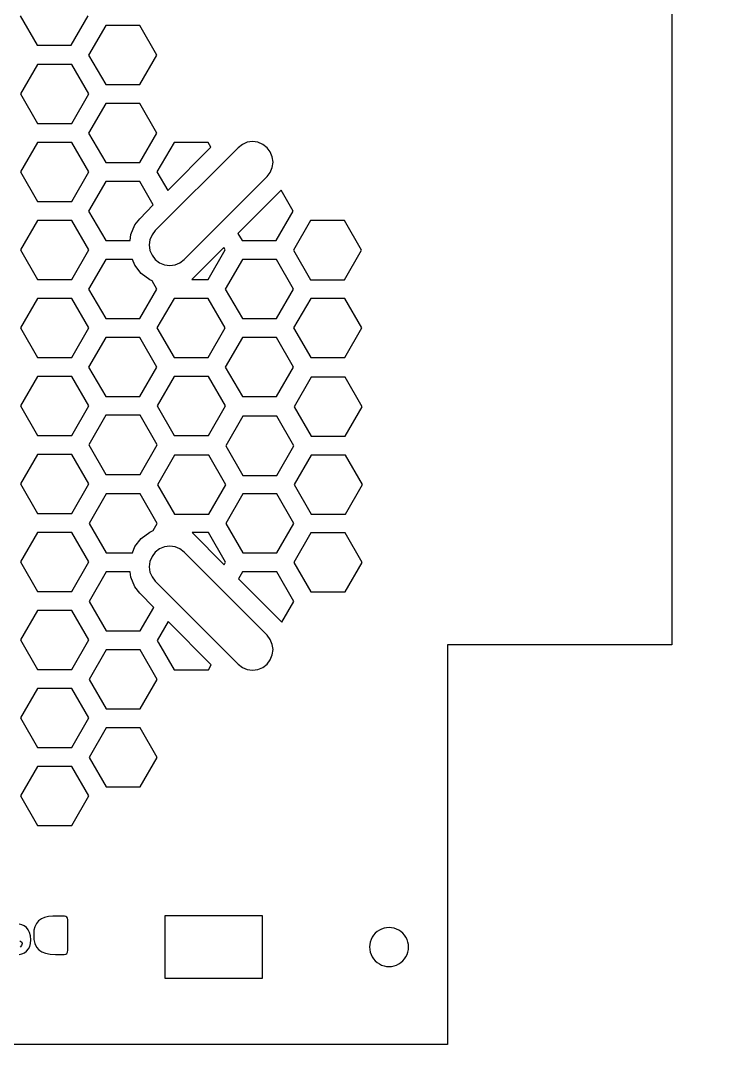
# Model space of a CAD drawing. Header units: metres. Extents: x -242 to -34, y 1890 to 2230.
# Drawn here: x -105.9 to -34.1, y 1890 to 1995 of the extents above; entities that cross this region are included whole.
import ezdxf

# ---------------------------------------------------------------- set-up
doc = ezdxf.new("R2010")
doc.units = ezdxf.units.M

msp = doc.modelspace()

# ---------------------------------------------------------------- linework, layer by layer
at = {"layer": 'GROUP0'}
for p, q in [((-105.95, 1995.5, 0.03), (-104.2, 1992.47, 0.03)), ((-100.7, 1992.47, 0.03), (-98.95, 1995.5, 0.03)), ((-97.16, 1994.49, 0.03), (-98.91, 1991.46, 0.03)), ((-93.66, 1994.49, 0.03), (-97.16, 1994.49, 0.03)), ((-91.91, 1991.46, 0.03), (-93.66, 1994.49, 0.03)), ((-104.2, 1992.47, 0.03), (-100.7, 1992.47, 0.03)), ((-98.91, 1991.46, 0.03), (-97.16, 1988.43, 0.03)), ((-93.66, 1988.43, 0.03), (-91.91, 1991.46, 0.03)), ((-104.15, 1990.5, 0.03), (-105.9, 1987.47, 0.03)), ((-100.65, 1990.5, 0.03), (-104.15, 1990.5, 0.03)), ((-98.9, 1987.47, 0.03), (-100.65, 1990.5, 0.03)), ((-97.16, 1988.43, 0.03), (-93.66, 1988.43, 0.03)), ((-105.9, 1987.47, 0.03), (-104.15, 1984.44, 0.03)), ((-100.65, 1984.44, 0.03), (-98.9, 1987.47, 0.03)), ((-97.16, 1986.49, 0.03), (-98.91, 1983.46, 0.03)), ((-93.66, 1986.49, 0.03), (-97.16, 1986.49, 0.03)), ((-91.91, 1983.46, 0.03), (-93.66, 1986.49, 0.03)), ((-104.15, 1984.44, 0.03), (-100.65, 1984.44, 0.03)), ((-98.91, 1983.46, 0.03), (-97.16, 1980.43, 0.03)), ((-93.66, 1980.43, 0.03), (-91.91, 1983.46, 0.03)), ((-104.15, 1982.5, 0.03), (-105.9, 1979.47, 0.03)), ((-100.65, 1982.5, 0.03), (-104.15, 1982.5, 0.03)), ((-98.9, 1979.47, 0.03), (-100.65, 1982.5, 0.03)), ((-83.58, 1981.96, 0.03), (-92.08, 1973.46, 0.03)), ((-90.15, 1982.5, 0.03), (-91.9, 1979.47, 0.03)), ((-90.8, 1977.57, 0.03), (-86.36, 1982, 0.03)), ((-86.65, 1982.5, 0.03), (-90.15, 1982.5, 0.03)), ((-86.36, 1982, 0.03), (-86.65, 1982.5, 0.03)), ((-83.14, 1982.3, 0.03), (-83.58, 1981.96, 0.03)), ((-82.64, 1982.51, 0.03), (-83.14, 1982.3, 0.03)), ((-82.09, 1982.58, 0.03), (-82.64, 1982.51, 0.03)), ((-81.55, 1982.51, 0.03), (-82.09, 1982.58, 0.03)), ((-81.04, 1982.3, 0.03), (-81.55, 1982.51, 0.03)), ((-80.61, 1981.96, 0.03), (-81.04, 1982.3, 0.03)), ((-80.28, 1981.53, 0.03), (-80.61, 1981.96, 0.03)), ((-80.07, 1981.02, 0.03), (-80.28, 1981.53, 0.03)), ((-79.99, 1980.48, 0.03), (-80.07, 1981.02, 0.03)), ((-97.16, 1980.43, 0.03), (-93.66, 1980.43, 0.03)), ((-80.28, 1979.43, 0.03), (-80.07, 1979.93, 0.03)), ((-80.07, 1979.93, 0.03), (-79.99, 1980.48, 0.03)), ((-105.9, 1979.47, 0.03), (-104.15, 1976.44, 0.03)), ((-100.65, 1976.44, 0.03), (-98.9, 1979.47, 0.03)), ((-91.9, 1979.47, 0.03), (-90.8, 1977.57, 0.03)), ((-89.11, 1970.49, 0.03), (-80.61, 1978.99, 0.03)), ((-80.61, 1978.99, 0.03), (-80.28, 1979.43, 0.03)), ((-97.16, 1978.49, 0.03), (-98.91, 1975.46, 0.03)), ((-93.66, 1978.49, 0.03), (-97.16, 1978.49, 0.03)), ((-92.28, 1976.09, 0.03), (-93.66, 1978.49, 0.03)), ((-83.6, 1973.17, 0.03), (-79.16, 1977.61, 0.03)), ((-77.92, 1975.46, 0.03), (-79.16, 1977.61, 0.03)), ((-104.15, 1976.44, 0.03), (-100.65, 1976.44, 0.03)), ((-93.67, 1974.68, 0.03), (-92.28, 1976.09, 0.03)), ((-98.91, 1975.46, 0.03), (-97.16, 1972.43, 0.03)), ((-94.16, 1974.04, 0.03), (-93.67, 1974.68, 0.03)), ((-79.67, 1972.43, 0.03), (-77.92, 1975.46, 0.03)), ((-104.15, 1974.5, 0.03), (-105.9, 1971.47, 0.03)), ((-100.65, 1974.5, 0.03), (-104.15, 1974.5, 0.03)), ((-98.9, 1971.47, 0.03), (-100.65, 1974.5, 0.03)), ((-94.57, 1973.04, 0.03), (-94.16, 1974.04, 0.03)), ((-76.16, 1974.48, 0.03), (-77.91, 1971.45, 0.03)), ((-72.66, 1974.48, 0.03), (-76.16, 1974.48, 0.03)), ((-70.91, 1971.45, 0.03), (-72.66, 1974.48, 0.03)), ((-94.65, 1972.43, 0.03), (-94.57, 1973.04, 0.03)), ((-92.62, 1972.52, 0.03), (-92.69, 1971.98, 0.03)), ((-92.41, 1973.03, 0.03), (-92.62, 1972.52, 0.03)), ((-92.08, 1973.46, 0.03), (-92.41, 1973.03, 0.03)), ((-83.6, 1973.17, 0.03), (-83.17, 1972.43, 0.03)), ((-105.9, 1971.47, 0.03), (-104.15, 1968.44, 0.03)), ((-100.65, 1968.44, 0.03), (-98.9, 1971.47, 0.03)), ((-97.16, 1972.43, 0.03), (-95.94, 1972.43, 0.03)), ((-95.94, 1972.43, 0.03), (-94.65, 1972.43, 0.03)), ((-92.69, 1971.98, 0.03), (-92.62, 1971.43, 0.03)), ((-92.62, 1971.43, 0.03), (-92.41, 1970.93, 0.03)), ((-88.33, 1968.44, 0.03), (-85.05, 1971.72, 0.03)), ((-86.65, 1968.44, 0.03), (-84.9, 1971.47, 0.03)), ((-84.9, 1971.47, 0.03), (-85.05, 1971.72, 0.03)), ((-83.17, 1972.43, 0.03), (-79.67, 1972.43, 0.03)), ((-77.91, 1971.45, 0.03), (-76.16, 1968.42, 0.03)), ((-72.66, 1968.42, 0.03), (-70.91, 1971.45, 0.03)), ((-97.16, 1970.49, 0.03), (-98.91, 1967.46, 0.03)), ((-94.4, 1970.49, 0.03), (-97.16, 1970.49, 0.03)), ((-94.16, 1969.92, 0.03), (-94.4, 1970.49, 0.03)), ((-92.41, 1970.93, 0.03), (-92.08, 1970.49, 0.03)), ((-92.08, 1970.49, 0.03), (-91.64, 1970.16, 0.03)), ((-89.54, 1970.16, 0.03), (-89.11, 1970.49, 0.03)), ((-83.14, 1970.49, 0.03), (-84.89, 1967.46, 0.03)), ((-79.64, 1970.49, 0.03), (-83.14, 1970.49, 0.03)), ((-77.89, 1967.46, 0.03), (-79.64, 1970.49, 0.03)), ((-93.51, 1969.07, 0.03), (-94.16, 1969.92, 0.03)), ((-91.64, 1970.16, 0.03), (-91.14, 1969.95, 0.03)), ((-91.14, 1969.95, 0.03), (-90.59, 1969.88, 0.03)), ((-90.59, 1969.88, 0.03), (-90.05, 1969.95, 0.03)), ((-90.05, 1969.95, 0.03), (-89.54, 1970.16, 0.03)), ((-104.15, 1968.44, 0.03), (-100.65, 1968.44, 0.03)), ((-92.65, 1968.41, 0.03), (-93.51, 1969.07, 0.03)), ((-92.4, 1968.31, 0.03), (-92.65, 1968.41, 0.03)), ((-91.91, 1967.46, 0.03), (-92.4, 1968.31, 0.03)), ((-88.33, 1968.44, 0.03), (-86.65, 1968.44, 0.03)), ((-76.16, 1968.42, 0.03), (-72.66, 1968.42, 0.03)), ((-98.91, 1967.46, 0.03), (-97.16, 1964.43, 0.03)), ((-93.66, 1964.43, 0.03), (-91.91, 1967.46, 0.03)), ((-84.89, 1967.46, 0.03), (-83.14, 1964.43, 0.03)), ((-79.64, 1964.43, 0.03), (-77.89, 1967.46, 0.03)), ((-104.15, 1966.5, 0.03), (-105.9, 1963.47, 0.03)), ((-100.65, 1966.5, 0.03), (-104.15, 1966.5, 0.03)), ((-98.9, 1963.47, 0.03), (-100.65, 1966.5, 0.03)), ((-90.15, 1966.5, 0.03), (-91.9, 1963.47, 0.03)), ((-86.65, 1966.5, 0.03), (-90.15, 1966.5, 0.03)), ((-84.9, 1963.47, 0.03), (-86.65, 1966.5, 0.03)), ((-76.13, 1966.5, 0.03), (-77.88, 1963.47, 0.03)), ((-72.63, 1966.5, 0.03), (-76.13, 1966.5, 0.03)), ((-70.88, 1963.47, 0.03), (-72.63, 1966.5, 0.03)), ((-97.16, 1964.43, 0.03), (-93.66, 1964.43, 0.03)), ((-83.14, 1964.43, 0.03), (-79.64, 1964.43, 0.03)), ((-105.9, 1963.47, 0.03), (-104.15, 1960.44, 0.03)), ((-100.65, 1960.44, 0.03), (-98.9, 1963.47, 0.03)), ((-91.9, 1963.47, 0.03), (-90.15, 1960.44, 0.03)), ((-86.65, 1960.44, 0.03), (-84.9, 1963.47, 0.03)), ((-77.88, 1963.47, 0.03), (-76.13, 1960.44, 0.03)), ((-72.63, 1960.44, 0.03), (-70.88, 1963.47, 0.03)), ((-97.16, 1962.49, 0.03), (-98.91, 1959.46, 0.03)), ((-93.66, 1962.49, 0.03), (-97.16, 1962.49, 0.03)), ((-91.91, 1959.46, 0.03), (-93.66, 1962.49, 0.03)), ((-83.14, 1962.49, 0.03), (-84.89, 1959.46, 0.03)), ((-79.64, 1962.49, 0.03), (-83.14, 1962.49, 0.03)), ((-77.89, 1959.46, 0.03), (-79.64, 1962.49, 0.03)), ((-104.15, 1960.44, 0.03), (-100.65, 1960.44, 0.03)), ((-90.15, 1960.44, 0.03), (-86.65, 1960.44, 0.03)), ((-76.13, 1960.44, 0.03), (-72.63, 1960.44, 0.03)), ((-98.91, 1959.46, 0.03), (-97.16, 1956.43, 0.03)), ((-93.66, 1956.43, 0.03), (-91.91, 1959.46, 0.03)), ((-84.89, 1959.46, 0.03), (-83.14, 1956.43, 0.03)), ((-79.64, 1956.43, 0.03), (-77.89, 1959.46, 0.03)), ((-104.15, 1958.5, 0.03), (-105.9, 1955.47, 0.03)), ((-100.65, 1958.5, 0.03), (-104.15, 1958.5, 0.03)), ((-98.9, 1955.47, 0.03), (-100.65, 1958.5, 0.03)), ((-90.13, 1958.5, 0.03), (-91.88, 1955.47, 0.03)), ((-86.63, 1958.5, 0.03), (-90.13, 1958.5, 0.03)), ((-84.88, 1955.47, 0.03), (-86.63, 1958.5, 0.03)), ((-76.09, 1958.43, 0.03), (-77.84, 1955.39, 0.03)), ((-72.59, 1958.43, 0.03), (-76.09, 1958.43, 0.03)), ((-70.84, 1955.39, 0.03), (-72.59, 1958.43, 0.03)), ((-97.16, 1956.43, 0.03), (-93.66, 1956.43, 0.03)), ((-83.14, 1956.43, 0.03), (-79.64, 1956.43, 0.03)), ((-105.9, 1955.47, 0.03), (-104.15, 1952.44, 0.03)), ((-100.65, 1952.44, 0.03), (-98.9, 1955.47, 0.03)), ((-91.88, 1955.47, 0.03), (-90.13, 1952.44, 0.03)), ((-86.63, 1952.44, 0.03), (-84.88, 1955.47, 0.03)), ((-77.84, 1955.39, 0.03), (-76.09, 1952.36, 0.03)), ((-72.59, 1952.36, 0.03), (-70.84, 1955.39, 0.03)), ((-97.14, 1954.52, 0.03), (-98.89, 1951.48, 0.03)), ((-93.64, 1954.52, 0.03), (-97.14, 1954.52, 0.03)), ((-91.89, 1951.48, 0.03), (-93.64, 1954.52, 0.03)), ((-83.1, 1954.41, 0.03), (-84.85, 1951.38, 0.03)), ((-79.6, 1954.41, 0.03), (-83.1, 1954.41, 0.03)), ((-77.85, 1951.38, 0.03), (-79.6, 1954.41, 0.03)), ((-104.15, 1952.44, 0.03), (-100.65, 1952.44, 0.03)), ((-98.89, 1951.48, 0.03), (-97.14, 1948.45, 0.03)), ((-93.64, 1948.45, 0.03), (-91.89, 1951.48, 0.03)), ((-90.13, 1952.44, 0.03), (-86.63, 1952.44, 0.03)), ((-76.09, 1952.36, 0.03), (-72.59, 1952.36, 0.03)), ((-104.15, 1950.5, 0.03), (-105.9, 1947.47, 0.03)), ((-100.65, 1950.5, 0.03), (-104.15, 1950.5, 0.03)), ((-98.9, 1947.47, 0.03), (-100.65, 1950.5, 0.03)), ((-90.09, 1950.43, 0.03), (-91.84, 1947.39, 0.03)), ((-86.59, 1950.43, 0.03), (-90.09, 1950.43, 0.03)), ((-84.84, 1947.39, 0.03), (-86.59, 1950.43, 0.03)), ((-84.85, 1951.38, 0.03), (-83.1, 1948.35, 0.03)), ((-79.6, 1948.35, 0.03), (-77.85, 1951.38, 0.03)), ((-76.07, 1950.43, 0.03), (-77.82, 1947.4, 0.03)), ((-72.57, 1950.43, 0.03), (-76.07, 1950.43, 0.03)), ((-70.82, 1947.4, 0.03), (-72.57, 1950.43, 0.03)), ((-97.14, 1948.45, 0.03), (-93.64, 1948.45, 0.03)), ((-83.1, 1948.35, 0.03), (-79.6, 1948.35, 0.03)), ((-105.9, 1947.47, 0.03), (-104.15, 1944.44, 0.03)), ((-100.65, 1944.44, 0.03), (-98.9, 1947.47, 0.03)), ((-91.84, 1947.39, 0.03), (-90.09, 1944.36, 0.03)), ((-86.59, 1944.36, 0.03), (-84.84, 1947.39, 0.03)), ((-77.82, 1947.4, 0.03), (-76.07, 1944.36, 0.03)), ((-72.57, 1944.36, 0.03), (-70.82, 1947.4, 0.03)), ((-97.12, 1946.46, 0.03), (-98.87, 1943.43, 0.03)), ((-93.62, 1946.46, 0.03), (-97.12, 1946.46, 0.03)), ((-91.87, 1943.43, 0.03), (-93.62, 1946.46, 0.03)), ((-83.1, 1946.46, 0.03), (-84.85, 1943.43, 0.03)), ((-79.6, 1946.46, 0.03), (-83.1, 1946.46, 0.03)), ((-77.85, 1943.43, 0.03), (-79.6, 1946.46, 0.03)), ((-104.15, 1944.44, 0.03), (-100.65, 1944.44, 0.03)), ((-90.09, 1944.36, 0.03), (-86.59, 1944.36, 0.03)), ((-76.07, 1944.36, 0.03), (-72.57, 1944.36, 0.03)), ((-98.87, 1943.43, 0.03), (-97.12, 1940.4, 0.03)), ((-92.3, 1942.69, 0.03), (-91.87, 1943.43, 0.03)), ((-84.85, 1943.43, 0.03), (-83.1, 1940.4, 0.03)), ((-79.6, 1940.4, 0.03), (-77.85, 1943.43, 0.03)), ((-104.15, 1942.5, 0.03), (-105.9, 1939.47, 0.03)), ((-100.65, 1942.5, 0.03), (-104.15, 1942.5, 0.03)), ((-98.9, 1939.47, 0.03), (-100.65, 1942.5, 0.03)), ((-93.51, 1941.89, 0.03), (-92.65, 1942.54, 0.03)), ((-92.65, 1942.54, 0.03), (-92.3, 1942.69, 0.03)), ((-86.61, 1942.48, 0.03), (-88.3, 1942.48, 0.03)), ((-85.01, 1939.19, 0.03), (-88.3, 1942.48, 0.03)), ((-84.86, 1939.45, 0.03), (-86.61, 1942.48, 0.03)), ((-76.11, 1942.45, 0.03), (-77.86, 1939.42, 0.03)), ((-72.61, 1942.45, 0.03), (-76.11, 1942.45, 0.03)), ((-70.86, 1939.42, 0.03), (-72.61, 1942.45, 0.03)), ((-94.42, 1940.4, 0.03), (-94.16, 1941.04, 0.03)), ((-94.16, 1941.04, 0.03), (-93.51, 1941.89, 0.03)), ((-91.14, 1941.01, 0.03), (-91.64, 1940.8, 0.03)), ((-90.59, 1941.08, 0.03), (-91.14, 1941.01, 0.03)), ((-90.05, 1941.01, 0.03), (-90.59, 1941.08, 0.03)), ((-89.54, 1940.8, 0.03), (-90.05, 1941.01, 0.03)), ((-97.12, 1940.4, 0.03), (-94.42, 1940.4, 0.03)), ((-92.41, 1940.03, 0.03), (-92.62, 1939.52, 0.03)), ((-92.08, 1940.46, 0.03), (-92.41, 1940.03, 0.03)), ((-91.64, 1940.8, 0.03), (-92.08, 1940.46, 0.03)), ((-89.11, 1940.46, 0.03), (-89.54, 1940.8, 0.03)), ((-80.61, 1931.96, 0.03), (-89.11, 1940.46, 0.03)), ((-83.1, 1940.4, 0.03), (-79.6, 1940.4, 0.03)), ((-105.9, 1939.47, 0.03), (-104.15, 1936.44, 0.03)), ((-100.65, 1936.44, 0.03), (-98.9, 1939.47, 0.03)), ((-92.62, 1939.52, 0.03), (-92.69, 1938.98, 0.03)), ((-92.69, 1938.98, 0.03), (-92.62, 1938.43, 0.03)), ((-85.01, 1939.19, 0.03), (-84.86, 1939.45, 0.03)), ((-77.86, 1939.42, 0.03), (-76.11, 1936.39, 0.03)), ((-72.61, 1936.39, 0.03), (-70.86, 1939.42, 0.03)), ((-97.12, 1938.46, 0.03), (-98.87, 1935.43, 0.03)), ((-95.88, 1938.46, 0.03), (-97.12, 1938.46, 0.03)), ((-94.64, 1938.46, 0.03), (-95.88, 1938.46, 0.03)), ((-94.57, 1937.91, 0.03), (-94.64, 1938.46, 0.03)), ((-94.16, 1936.92, 0.03), (-94.57, 1937.91, 0.03)), ((-92.62, 1938.43, 0.03), (-92.41, 1937.93, 0.03)), ((-92.41, 1937.93, 0.03), (-92.08, 1937.49, 0.03)), ((-83.12, 1938.46, 0.03), (-83.55, 1937.73, 0.03)), ((-79.62, 1938.46, 0.03), (-83.12, 1938.46, 0.03)), ((-77.87, 1935.43, 0.03), (-79.62, 1938.46, 0.03)), ((-93.67, 1936.27, 0.03), (-94.16, 1936.92, 0.03)), ((-92.08, 1937.49, 0.03), (-83.58, 1928.99, 0.03)), ((-79.11, 1933.29, 0.03), (-83.55, 1937.73, 0.03)), ((-104.15, 1936.44, 0.03), (-100.65, 1936.44, 0.03)), ((-93.67, 1936.27, 0.03), (-92.23, 1934.81, 0.03)), ((-76.11, 1936.39, 0.03), (-72.61, 1936.39, 0.03)), ((-98.87, 1935.43, 0.03), (-97.12, 1932.4, 0.03)), ((-93.62, 1932.4, 0.03), (-92.23, 1934.81, 0.03)), ((-79.11, 1933.29, 0.03), (-77.87, 1935.43, 0.03)), ((-104.15, 1934.5, 0.03), (-105.9, 1931.47, 0.03)), ((-100.65, 1934.5, 0.03), (-104.15, 1934.5, 0.03)), ((-98.9, 1931.47, 0.03), (-100.65, 1934.5, 0.03)), ((-90.77, 1933.35, 0.03), (-91.88, 1931.42, 0.03)), ((-90.77, 1933.35, 0.03), (-86.33, 1928.91, 0.03)), ((-97.12, 1932.4, 0.03), (-93.62, 1932.4, 0.03)), ((-80.28, 1931.53, 0.03), (-80.61, 1931.96, 0.03)), ((-80.07, 1931.02, 0.03), (-80.28, 1931.53, 0.03)), ((-105.9, 1931.47, 0.03), (-104.15, 1928.44, 0.03)), ((-100.65, 1928.44, 0.03), (-98.9, 1931.47, 0.03)), ((-91.88, 1931.42, 0.03), (-91.73, 1931.16, 0.03)), ((-91.73, 1931.16, 0.03), (-90.13, 1928.39, 0.03)), ((-79.99, 1930.48, 0.03), (-80.07, 1931.02, 0.03)), ((-80.07, 1929.93, 0.03), (-79.99, 1930.48, 0.03)), ((-97.12, 1930.46, 0.03), (-98.87, 1927.43, 0.03)), ((-93.62, 1930.46, 0.03), (-97.12, 1930.46, 0.03)), ((-91.87, 1927.43, 0.03), (-93.62, 1930.46, 0.03)), ((-80.61, 1928.99, 0.03), (-80.28, 1929.43, 0.03)), ((-80.28, 1929.43, 0.03), (-80.07, 1929.93, 0.03)), ((-104.15, 1928.44, 0.03), (-100.65, 1928.44, 0.03)), ((-90.13, 1928.39, 0.03), (-86.63, 1928.39, 0.03)), ((-86.63, 1928.39, 0.03), (-86.33, 1928.91, 0.03)), ((-83.58, 1928.99, 0.03), (-83.14, 1928.66, 0.03)), ((-83.14, 1928.66, 0.03), (-82.64, 1928.45, 0.03)), ((-82.64, 1928.45, 0.03), (-82.09, 1928.38, 0.03)), ((-82.09, 1928.38, 0.03), (-81.55, 1928.45, 0.03)), ((-81.55, 1928.45, 0.03), (-81.04, 1928.66, 0.03)), ((-81.04, 1928.66, 0.03), (-80.61, 1928.99, 0.03)), ((-98.87, 1927.43, 0.03), (-97.12, 1924.4, 0.03)), ((-93.62, 1924.4, 0.03), (-91.87, 1927.43, 0.03)), ((-104.15, 1926.5, 0.03), (-105.9, 1923.47, 0.03)), ((-100.65, 1926.5, 0.03), (-104.15, 1926.5, 0.03)), ((-98.9, 1923.47, 0.03), (-100.65, 1926.5, 0.03)), ((-97.12, 1924.4, 0.03), (-93.62, 1924.4, 0.03)), ((-105.9, 1923.47, 0.03), (-104.15, 1920.44, 0.03)), ((-100.65, 1920.44, 0.03), (-98.9, 1923.47, 0.03)), ((-97.12, 1922.46, 0.03), (-98.87, 1919.43, 0.03)), ((-93.62, 1922.46, 0.03), (-97.12, 1922.46, 0.03)), ((-91.87, 1919.43, 0.03), (-93.62, 1922.46, 0.03)), ((-104.15, 1920.44, 0.03), (-100.65, 1920.44, 0.03)), ((-98.87, 1919.43, 0.03), (-97.12, 1916.4, 0.03)), ((-93.62, 1916.4, 0.03), (-91.87, 1919.43, 0.03)), ((-104.15, 1918.5, 0.03), (-105.9, 1915.47, 0.03)), ((-100.65, 1918.5, 0.03), (-104.15, 1918.5, 0.03)), ((-98.9, 1915.47, 0.03), (-100.65, 1918.5, 0.03)), ((-97.12, 1916.4, 0.03), (-93.62, 1916.4, 0.03)), ((-105.9, 1915.47, 0.03), (-104.15, 1912.44, 0.03)), ((-100.65, 1912.44, 0.03), (-98.9, 1915.47, 0.03)), ((-104.15, 1912.44, 0.03), (-100.65, 1912.44, 0.03))]:
    msp.add_line(p, q, dxfattribs=at)
at = {"layer": 'Layer0'}
for points in [[(-242.09, 2168.98, 0.03), (-215.09, 2168.98, 0.03), (-215.09, 2229.98, 0.03), (-61.09, 2229.98, 0.03), (-61.09, 2168.98, 0.03), (-34.09, 2168.98, 0.03), (-34.09, 2113.98, 0.03), (-39.09, 2113.98, 0.03), (-39.09, 1930.98, 0.03), (-62.09, 1930.98, 0.03), (-62.09, 1889.98, 0.03), (-214.09, 1889.98, 0.03), (-214.09, 1930.98, 0.03), (-237.09, 1930.98, 0.03), (-237.09, 2113.98, 0.03), (-242.09, 2113.98, 0.03), (-242.09, 2168.98, 0.03)], [(-81.09, 1896.78, 0.02), (-81.09, 1903.18, 0.02), (-91.09, 1903.18, 0.02), (-91.09, 1896.78, 0.02), (-81.09, 1896.78, 0.02)], [(-106.03, 1899.2, 0), (-105.75, 1899.27, 0), (-105.49, 1899.39, 0), (-105.27, 1899.56, 0), (-105.09, 1899.78, 0), (-104.96, 1900.04, 0), (-104.87, 1900.35, 0), (-104.84, 1900.7, 0), (-104.87, 1901.11, 0), (-104.97, 1901.46, 0), (-105.11, 1901.75, 0), (-105.3, 1901.98, 0), (-105.52, 1902.15, 0), (-105.78, 1902.26, 0), (-106.05, 1902.33, 0)], [(-102.59, 1903.14, 0), (-103.04, 1903.11, 0), (-103.43, 1903.02, 0), (-103.76, 1902.87, 0), (-104.04, 1902.65, 0), (-104.27, 1902.38, 0), (-104.43, 1902.06, 0), (-104.52, 1901.69, 0), (-104.55, 1901.26, 0), (-104.52, 1900.76, 0), (-104.43, 1900.33, 0), (-104.26, 1899.97, 0), (-104.03, 1899.69, 0), (-103.72, 1899.48, 0), (-103.33, 1899.33, 0), (-102.87, 1899.24, 0), (-102.32, 1899.21, 0), (-101.41, 1899.21, 0), (-101.25, 1899.23, 0), (-101.14, 1899.3, 0), (-101.08, 1899.44, 0), (-101.06, 1899.66, 0), (-101.06, 1902.79, 0), (-101.08, 1902.94, 0), (-101.14, 1903.05, 0), (-101.24, 1903.12, 0), (-101.39, 1903.14, 0), (-102.59, 1903.14, 0)], [(-66.16, 1900.49, 0.02), (-66.25, 1900.74, 0.02), (-66.36, 1900.98, 0.02), (-66.51, 1901.19, 0.02), (-66.68, 1901.39, 0.02), (-66.88, 1901.56, 0.02), (-67.09, 1901.71, 0.02), (-67.33, 1901.82, 0.02), (-67.58, 1901.91, 0.02), (-67.83, 1901.96, 0.02), (-68.09, 1901.98, 0.02), (-68.35, 1901.96, 0.02), (-68.61, 1901.91, 0.02), (-68.86, 1901.82, 0.02), (-69.09, 1901.71, 0.02), (-69.31, 1901.56, 0.02), (-69.51, 1901.39, 0.02), (-69.68, 1901.19, 0.02), (-69.83, 1900.98, 0.02), (-69.94, 1900.74, 0.02), (-70.03, 1900.49, 0.02), (-70.08, 1900.24, 0.02), (-70.09, 1899.98, 0.02), (-70.08, 1899.72, 0.02), (-70.03, 1899.46, 0.02), (-69.94, 1899.21, 0.02), (-69.83, 1898.98, 0.02), (-69.68, 1898.76, 0.02), (-69.51, 1898.56, 0.02), (-69.31, 1898.39, 0.02), (-69.09, 1898.24, 0.02), (-68.86, 1898.13, 0.02), (-68.61, 1898.04, 0.02), (-68.35, 1897.99, 0.02), (-68.09, 1897.98, 0.02), (-67.83, 1897.99, 0.02), (-67.58, 1898.04, 0.02), (-67.33, 1898.13, 0.02), (-67.09, 1898.24, 0.02), (-66.88, 1898.39, 0.02), (-66.68, 1898.56, 0.02), (-66.51, 1898.76, 0.02), (-66.36, 1898.98, 0.02), (-66.25, 1899.21, 0.02), (-66.16, 1899.46, 0.02), (-66.11, 1899.72, 0.02), (-66.09, 1899.98, 0.02), (-66.11, 1900.24, 0.02), (-66.16, 1900.49, 0.02)], [(-105.97, 1900.61, 0), (-105.85, 1900.55, 0), (-105.77, 1900.46, 0), (-105.74, 1900.33, 0), (-105.8, 1900.13, 0), (-105.93, 1899.96, 0)]]:
    msp.add_polyline3d(points, dxfattribs=at)

doc.saveas('drawing.dxf')
